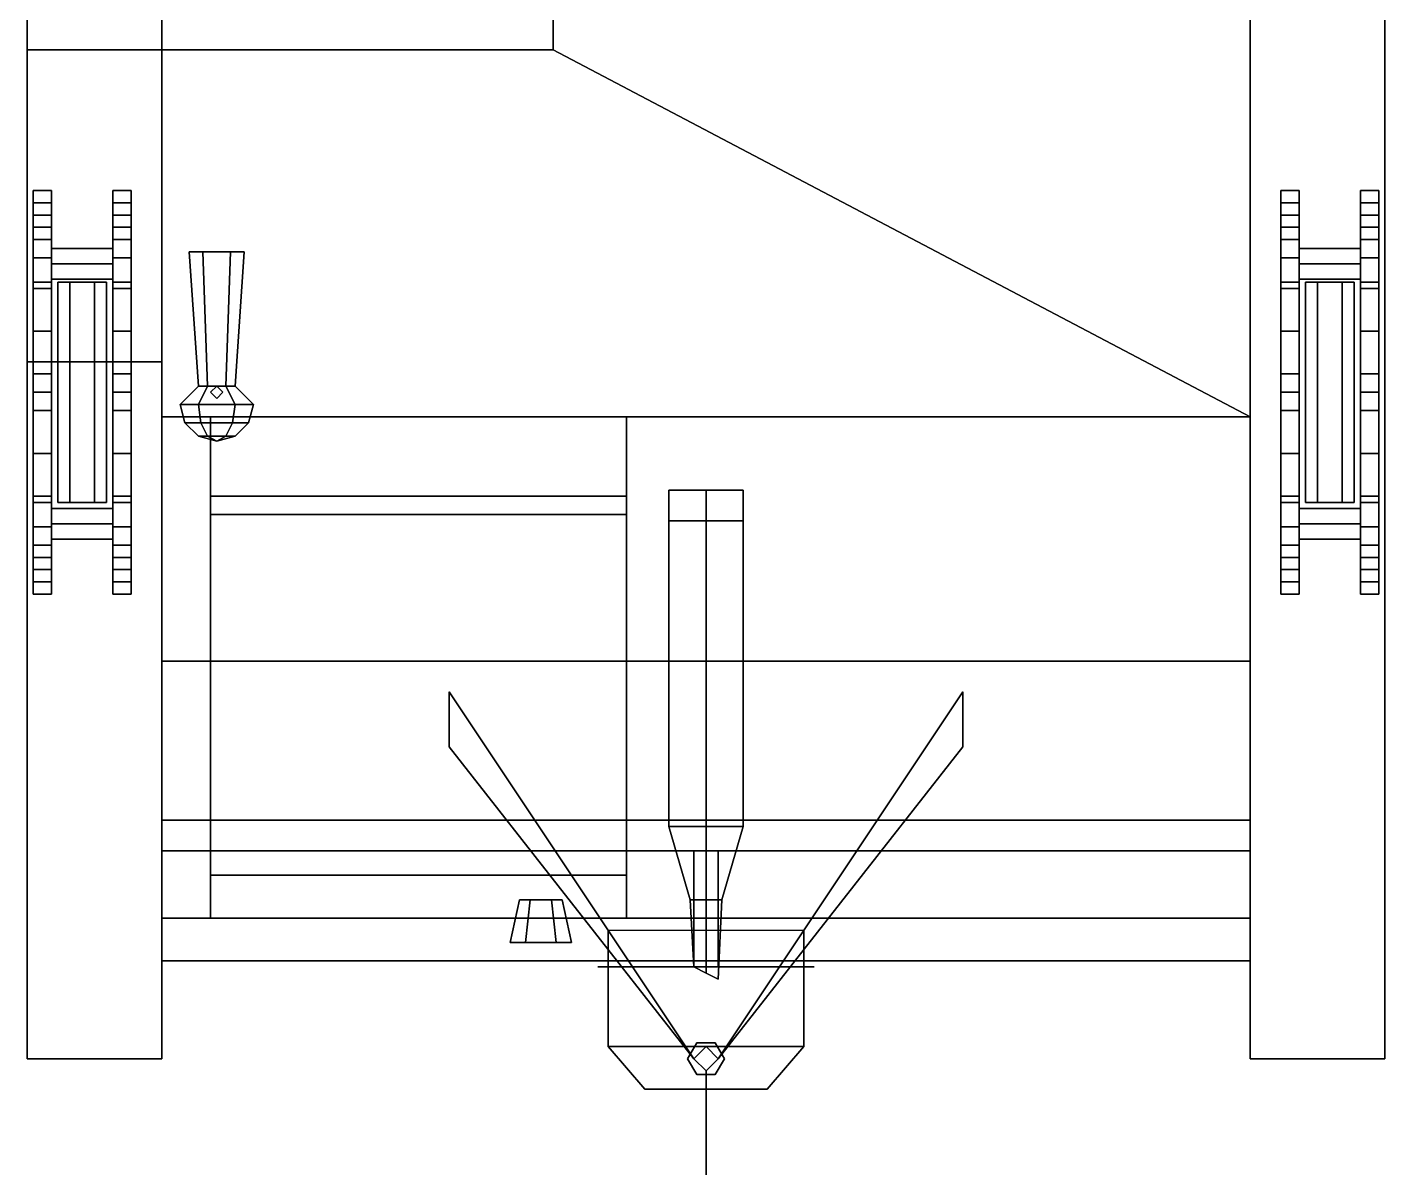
# Model space of a CAD drawing. Extents: x -1.11 to 1.11, y -1.84 to 1.89.
# Drawn here: x -1.11 to 1.11, y -1.84 to 0.037 of the extents above; entities that cross this region are included whole.
import ezdxf

# ---------------------------------------------------------------- set-up
doc = ezdxf.new("R2010")
doc.units = 0
doc.layers.get('0').update_dxf_attribs({"linetype": 'CONTINUOUS'})
doc.layers.add('BOGIE', color=5, linetype='CONTINUOUS')

msp = doc.modelspace()

# ---------------------------------------------------------------- linework, layer by layer
for points in [[(-1.11, 1.89, 1.02), (-1.11, 1.89, 1), (-1.11, -1.65, 0.88), (-1.11, -1.65, 0.9)], [(-0.89, -1.65, 0.9), (-0.89, 1.89, 1.02), (-1.11, 1.89, 1.02), (-1.11, -1.65, 0.9)], [(-1.11, -1.65, 0.88), (-1.11, 1.89, 1), (-0.89, 1.89, 1), (-0.89, -1.65, 0.88)], [(0.89, -1.65, 0.88), (0.89, 1.89, 1), (1.11, 1.89, 1), (1.11, -1.65, 0.88)], [(1.11, -1.65, 0.9), (1.11, 1.89, 1.02), (0.89, 1.89, 1.02), (0.89, -1.65, 0.9)], [(1.11, -1.65, 0.88), (1.11, 1.89, 1), (1.11, 1.89, 1.02), (1.11, -1.65, 0.9)], [(0.89, 1.05, 0.32), (0.89, -1, 0.32), (-0.89, -1, 0.32), (-0.89, 1.05, 0.32)], [(-0.89, 1.05, 0.32), (-0.89, -1, 0.32), (-0.89, -1.49, 0.97), (-0.89, 0.97, 0.97)], [(0.89, -1.49, 0.97), (0.89, -1, 0.32), (0.89, 1.05, 0.32), (0.89, 0.97, 0.97)], [(-0.89, 0.68, 0.97), (-0.89, -1.42, 0.97), (-0.89, -0.6, 1.04), (-0.89, 0.66, 1.04)], [(0.89, -0.6, 1.04), (0.89, -1.42, 0.97), (0.89, 0.68, 0.97), (0.89, 0.66, 1.04)], [(-0.89, 0.66, 1.04), (-0.89, 0, 1.04), (-0.89, 0, 1.24), (-0.89, 0.59, 1.24)], [(-0.25, 0.66, 1.04), (-0.25, 0, 1.04), (0.89, -0.6, 1.04), (0.89, 0.66, 1.04)], [(-0.25, 0, 1.24), (-0.25, 0, 1.04), (-0.25, 0.66, 1.04), (-0.25, 0.59, 1.24)], [(-0.89, 0.59, 1.24), (-0.89, 0, 1.24), (-0.25, 0, 1.24), (-0.25, 0.59, 1.24)], [(-1.11, 0, 1.09), (-1.11, 0, 0.95), (-1.11, -0.51, 0.93), (-1.11, -0.51, 1.08)], [(-0.89, 0, 1.09), (-0.89, 0, 0.95), (-1.11, 0, 0.95), (-1.11, 0, 1.09)], [(-0.89, -0.51, 1.08), (-0.89, 0, 1.09), (-1.11, 0, 1.09), (-1.11, -0.51, 1.08)], [(-0.89, 0, 1.24), (-0.89, 0, 1.04), (-0.25, 0, 1.04), (-0.25, 0, 1.24)], [(-0.89, 0, 1.04), (-0.89, -0.6, 1.04), (0.89, -0.6, 1.04), (-0.25, 0, 1.04)], [(-0.89, -0.51, 1.04), (-0.89, 0, 1.04), (-0.89, 0, 1.09), (-0.89, -0.51, 1.08)], [(-0.845, -0.33, 1.15), (-0.8225, -0.33, 1.111), (-0.815, -0.55, 1.124), (-0.83, -0.55, 1.15)], [(-0.8225, -0.33, 1.189), (-0.845, -0.33, 1.15), (-0.83, -0.55, 1.15), (-0.815, -0.55, 1.176)], [(-0.755, -0.33, 1.15), (-0.845, -0.33, 1.15), (-0.8225, -0.33, 1.189), (-0.7775, -0.33, 1.189)], [(-0.7775, -0.33, 1.111), (-0.8225, -0.33, 1.111), (-0.845, -0.33, 1.15), (-0.755, -0.33, 1.15)], [(-0.8225, -0.33, 1.111), (-0.7775, -0.33, 1.111), (-0.785, -0.55, 1.124), (-0.815, -0.55, 1.124)], [(-0.7775, -0.33, 1.189), (-0.8225, -0.33, 1.189), (-0.815, -0.55, 1.176), (-0.785, -0.55, 1.176)], [(-0.7775, -0.33, 1.111), (-0.755, -0.33, 1.15), (-0.77, -0.55, 1.15), (-0.785, -0.55, 1.124)], [(-0.755, -0.33, 1.15), (-0.7775, -0.33, 1.189), (-0.785, -0.55, 1.176), (-0.77, -0.55, 1.15)], [(-1.11, -0.51, 1.08), (-1.11, -0.51, 0.93), (-0.89, -0.51, 0.93), (-0.89, -0.51, 1.08)], [(-0.86, -0.58, 1.15), (-0.83, -0.58, 1.202), (-0.815, -0.55, 1.176), (-0.83, -0.55, 1.15)], [(-0.83, -0.58, 1.098), (-0.86, -0.58, 1.15), (-0.83, -0.55, 1.15), (-0.815, -0.55, 1.124)], [(-0.83, -0.58, 1.202), (-0.77, -0.58, 1.202), (-0.785, -0.55, 1.176), (-0.815, -0.55, 1.176)], [(-0.77, -0.58, 1.098), (-0.83, -0.58, 1.098), (-0.815, -0.55, 1.124), (-0.785, -0.55, 1.124)], [(-0.8, -0.55, 1.04), (-0.81, -0.56, 1.04), (-0.81, -0.56, 1.12), (-0.8, -0.55, 1.13)], [(-0.79, -0.56, 1.04), (-0.8, -0.55, 1.04), (-0.8, -0.55, 1.13), (-0.79, -0.56, 1.12)], [(-0.77, -0.58, 1.202), (-0.74, -0.58, 1.15), (-0.77, -0.55, 1.15), (-0.785, -0.55, 1.176)], [(-0.74, -0.58, 1.15), (-0.77, -0.58, 1.098), (-0.785, -0.55, 1.124), (-0.77, -0.55, 1.15)], [(-0.81, -0.56, 1.04), (-0.8, -0.57, 1.04), (-0.8, -0.57, 1.11), (-0.81, -0.56, 1.12)], [(-0.8, -0.57, 1.04), (-0.79, -0.56, 1.04), (-0.79, -0.56, 1.12), (-0.8, -0.57, 1.11)], [(-0.826, -0.61, 1.195), (-0.83, -0.58, 1.202), (-0.86, -0.58, 1.15), (-0.852, -0.61, 1.15)], [(-0.852, -0.61, 1.15), (-0.86, -0.58, 1.15), (-0.83, -0.58, 1.098), (-0.826, -0.61, 1.105)], [(-0.774, -0.61, 1.195), (-0.77, -0.58, 1.202), (-0.83, -0.58, 1.202), (-0.826, -0.61, 1.195)], [(-0.826, -0.61, 1.105), (-0.83, -0.58, 1.098), (-0.77, -0.58, 1.098), (-0.774, -0.61, 1.105)], [(-0.748, -0.61, 1.15), (-0.74, -0.58, 1.15), (-0.77, -0.58, 1.202), (-0.774, -0.61, 1.195)], [(-0.774, -0.61, 1.105), (-0.77, -0.58, 1.098), (-0.74, -0.58, 1.15), (-0.748, -0.61, 1.15)], [(-0.89, -0.6, 1.04), (-0.89, -1.42, 0.97), (-0.81, -1.42, 0.97), (-0.81, -0.6, 1.04)], [(-0.815, -0.632, 1.176), (-0.826, -0.61, 1.195), (-0.852, -0.61, 1.15), (-0.83, -0.632, 1.15)], [(-0.83, -0.632, 1.15), (-0.852, -0.61, 1.15), (-0.826, -0.61, 1.105), (-0.815, -0.632, 1.124)], [(-0.785, -0.632, 1.176), (-0.774, -0.61, 1.195), (-0.826, -0.61, 1.195), (-0.815, -0.632, 1.176)], [(-0.815, -0.632, 1.124), (-0.826, -0.61, 1.105), (-0.774, -0.61, 1.105), (-0.785, -0.632, 1.124)], [(-0.81, -0.6, 1.04), (-0.81, -1.42, 0.97), (-0.81, -1.35, 1.2), (-0.81, -0.76, 1.2)], [(-0.13, -0.76, 1.2), (-0.13, -0.6, 1.04), (-0.81, -0.6, 1.04), (-0.81, -0.76, 1.2)], [(-0.81, -0.6, 1.05), (-0.81, -0.6, 1.04), (-0.81, -0.76, 1.2), (-0.81, -0.73, 1.19)], [(-0.81, -0.76, 1.2), (-0.81, -0.6, 1.04), (-0.13, -0.6, 1.04), (-0.13, -0.76, 1.2)], [(-0.13, -0.73, 1.19), (-0.13, -0.6, 1.05), (-0.81, -0.6, 1.05), (-0.81, -0.73, 1.19)], [(-0.13, -0.6, 1.05), (-0.13, -0.6, 1.04), (-0.81, -0.6, 1.04), (-0.81, -0.6, 1.05)], [(-0.77, -0.632, 1.15), (-0.748, -0.61, 1.15), (-0.774, -0.61, 1.195), (-0.785, -0.632, 1.176)], [(-0.785, -0.632, 1.124), (-0.774, -0.61, 1.105), (-0.748, -0.61, 1.15), (-0.77, -0.632, 1.15)], [(-0.13, -1.35, 1.2), (-0.13, -1.42, 0.97), (-0.13, -0.6, 1.04), (-0.13, -0.76, 1.2)], [(-0.13, -0.76, 1.2), (-0.13, -0.6, 1.04), (-0.13, -0.6, 1.05), (-0.13, -0.73, 1.19)], [(-0.13, -0.6, 1.04), (-0.13, -1.42, 0.97), (0.89, -1.42, 0.97), (0.89, -0.6, 1.04)], [(-0.8, -0.64, 1.15), (-0.815, -0.632, 1.176), (-0.83, -0.632, 1.15), (-0.8, -0.64, 1.15)], [(-0.8, -0.64, 1.15), (-0.83, -0.632, 1.15), (-0.815, -0.632, 1.124), (-0.8, -0.64, 1.15)], [(-0.8, -0.64, 1.15), (-0.785, -0.632, 1.176), (-0.815, -0.632, 1.176), (-0.8, -0.64, 1.15)], [(-0.8, -0.64, 1.15), (-0.815, -0.632, 1.124), (-0.785, -0.632, 1.124), (-0.8, -0.64, 1.15)], [(-0.8, -0.64, 1.15), (-0.77, -0.632, 1.15), (-0.785, -0.632, 1.176), (-0.8, -0.64, 1.15)], [(-0.8, -0.64, 1.15), (-0.785, -0.632, 1.124), (-0.77, -0.632, 1.15), (-0.8, -0.64, 1.15)], [(-0.81, -0.73, 1.19), (-0.81, -0.76, 1.2), (-0.13, -0.76, 1.2), (-0.13, -0.73, 1.19)], [(0, -1.27, 1.05), (-0.0606, -1.27, 1.085), (-0.0606, -0.72, 1.085), (0, -0.72, 1.05)], [(-0.0606, -1.27, 1.085), (-0.0606, -1.27, 1.155), (-0.0606, -0.72, 1.155), (-0.0606, -0.72, 1.085)], [(-0.0606, -1.27, 1.155), (0, -1.27, 1.19), (0, -0.72, 1.19), (-0.0606, -0.72, 1.155)], [(0, -0.72, 1.19), (0.0606, -0.72, 1.155), (0.0606, -0.72, 1.085), (-0.0606, -0.72, 1.155)], [(-0.0606, -0.72, 1.155), (0.0606, -0.72, 1.085), (0, -0.72, 1.05), (-0.0606, -0.72, 1.085)], [(0, -1.27, 1.19), (0.0606, -1.27, 1.155), (0.0606, -0.72, 1.155), (0, -0.72, 1.19)], [(0.0606, -1.27, 1.085), (0, -1.27, 1.05), (0, -0.72, 1.05), (0.0606, -0.72, 1.085)], [(0.0606, -1.27, 1.155), (0.0606, -1.27, 1.085), (0.0606, -0.72, 1.085), (0.0606, -0.72, 1.155)], [(-0.81, -0.76, 1.2), (-0.81, -1.35, 1.2), (-0.13, -1.35, 1.2), (-0.13, -0.76, 1.2)], [(0.06, -0.77, 1.09), (-0.06, -0.77, 1.09), (-0.06, -0.77, 0.97), (0.06, -0.77, 0.97)], [(0.06, -0.77, 0.97), (-0.06, -0.77, 0.97), (-0.06, -0.77, 1.09), (0.06, -0.77, 1.09)], [(-0.89, -1, 0.32), (-0.89, -1.26, 0.46), (-0.89, -1.31, 0.53), (-0.89, -1.49, 0.97)], [(0.89, -1, 0.32), (0.89, -1.26, 0.46), (-0.89, -1.26, 0.46), (-0.89, -1, 0.32)], [(0.89, -1.31, 0.53), (0.89, -1.26, 0.46), (0.89, -1, 0.32), (0.89, -1.49, 0.97)], [(-0.02, -1.65, 0.41), (-0.42, -1.05, 0.35), (-0.42, -1.14, 0.42), (-0.02, -1.65, 0.47)], [(-0.02, -1.65, 0.47), (-0.42, -1.14, 0.42), (-0.42, -1.05, 0.35), (-0.02, -1.65, 0.41)], [(0.02, -1.65, 0.47), (0.42, -1.14, 0.42), (0.42, -1.05, 0.35), (0.02, -1.65, 0.41)], [(0.02, -1.65, 0.41), (0.42, -1.05, 0.35), (0.42, -1.14, 0.42), (0.02, -1.65, 0.47)], [(-0.89, -1.31, 0.53), (-0.89, -1.26, 0.46), (0.89, -1.26, 0.46), (0.89, -1.31, 0.53)], [(0, -1.27, 1.19), (-0.0606, -1.27, 1.155), (-0.026, -1.39, 1.135), (0, -1.39, 1.15)], [(-0.0606, -1.27, 1.155), (-0.0606, -1.27, 1.085), (-0.026, -1.39, 1.105), (-0.026, -1.39, 1.135)], [(-0.0606, -1.27, 1.085), (0, -1.27, 1.05), (0, -1.39, 1.09), (-0.026, -1.39, 1.105)], [(0.06, -1.27, 0.97), (-0.06, -1.27, 0.97), (-0.06, -1.27, 1.09), (0.06, -1.27, 1.09)], [(0.06, -1.27, 1.09), (-0.06, -1.27, 1.09), (-0.06, -1.27, 0.97), (0.06, -1.27, 0.97)], [(0, -1.27, 1.05), (0.0606, -1.27, 1.085), (0.026, -1.39, 1.105), (0, -1.39, 1.09)], [(0.0606, -1.27, 1.155), (0, -1.27, 1.19), (0, -1.39, 1.15), (0.026, -1.39, 1.135)], [(0.0606, -1.27, 1.085), (0.0606, -1.27, 1.155), (0.026, -1.39, 1.135), (0.026, -1.39, 1.105)], [(-0.89, -1.49, 0.97), (-0.89, -1.31, 0.53), (0.89, -1.31, 0.53), (0.89, -1.49, 0.97)], [(-0.02, -1.5, 0.57), (0, -1.5, 0.59), (0, -1.31, 0.59), (-0.02, -1.31, 0.57)], [(0, -1.5, 0.55), (-0.02, -1.5, 0.57), (-0.02, -1.31, 0.57), (0, -1.31, 0.55)], [(0, -1.5, 0.59), (0.02, -1.5, 0.57), (0.02, -1.31, 0.57), (0, -1.31, 0.59)], [(0.02, -1.5, 0.57), (0, -1.5, 0.55), (0, -1.31, 0.55), (0.02, -1.31, 0.57)], [(-0.81, -1.35, 1.2), (-0.81, -1.42, 0.97), (-0.13, -1.42, 0.97), (-0.13, -1.35, 1.2)], [(-0.32, -1.46, 1.13), (-0.295, -1.46, 1.1733), (-0.2875, -1.39, 1.1603), (-0.305, -1.39, 1.13)], [(-0.295, -1.46, 1.0867), (-0.32, -1.46, 1.13), (-0.305, -1.39, 1.13), (-0.2875, -1.39, 1.0997)], [(-0.2875, -1.39, 1.1603), (-0.2525, -1.39, 1.1603), (-0.235, -1.39, 1.13), (-0.305, -1.39, 1.13)], [(-0.305, -1.39, 1.13), (-0.235, -1.39, 1.13), (-0.2525, -1.39, 1.0997), (-0.2875, -1.39, 1.0997)], [(-0.295, -1.46, 1.1733), (-0.245, -1.46, 1.1733), (-0.2525, -1.39, 1.1603), (-0.2875, -1.39, 1.1603)], [(-0.245, -1.46, 1.0867), (-0.295, -1.46, 1.0867), (-0.2875, -1.39, 1.0997), (-0.2525, -1.39, 1.0997)], [(-0.245, -1.46, 1.1733), (-0.22, -1.46, 1.13), (-0.235, -1.39, 1.13), (-0.2525, -1.39, 1.1603)], [(-0.22, -1.46, 1.13), (-0.245, -1.46, 1.0867), (-0.2525, -1.39, 1.0997), (-0.235, -1.39, 1.13)], [(0, -1.51, 1.09), (-0.02, -1.5, 1.105), (-0.026, -1.39, 1.105), (0, -1.39, 1.09)], [(-0.02, -1.5, 1.105), (-0.02, -1.5, 1.135), (-0.026, -1.39, 1.135), (-0.026, -1.39, 1.105)], [(-0.02, -1.5, 1.135), (0, -1.51, 1.15), (0, -1.39, 1.15), (-0.026, -1.39, 1.135)], [(0, -1.51, 1.15), (0.02, -1.52, 1.135), (0.026, -1.39, 1.135), (0, -1.39, 1.15)], [(0.02, -1.52, 1.105), (0, -1.51, 1.09), (0, -1.39, 1.09), (0.026, -1.39, 1.105)], [(0.02, -1.52, 1.135), (0.02, -1.52, 1.105), (0.026, -1.39, 1.105), (0.026, -1.39, 1.135)], [(-0.89, -1.42, 0.97), (-0.89, -1.49, 0.97), (0.89, -1.49, 0.97), (0.89, -1.42, 0.97)], [(-0.16, -1.49, 0.97), (-0.16, -1.44, 0.85), (-0.16, -1.63, 0.85), (-0.16, -1.63, 0.97)], [(-0.16, -1.63, 0.85), (-0.16, -1.44, 0.85), (0.16, -1.44, 0.85), (0.16, -1.63, 0.85)], [(0.16, -1.63, 0.85), (0.16, -1.44, 0.85), (0.16, -1.49, 0.97), (0.16, -1.63, 0.97)], [(-0.89, -1.65, 0.88), (-0.89, -1.4559, 0.8866), (-0.89, -1.4639, 0.9063), (-0.89, -1.65, 0.9)], [(-0.32, -1.46, 1.13), (-0.22, -1.46, 1.13), (-0.245, -1.46, 1.1733), (-0.295, -1.46, 1.1733)], [(-0.295, -1.46, 1.0867), (-0.245, -1.46, 1.0867), (-0.22, -1.46, 1.13), (-0.32, -1.46, 1.13)], [(0.89, -1.4639, 0.9063), (0.89, -1.4559, 0.8866), (0.89, -1.65, 0.88), (0.89, -1.65, 0.9)], [(-0.177, -1.5, 0.4967), (-0.152, -1.5, 0.4533), (-0.0271, -1.5, 0.537), (-0.0421, -1.5, 0.563)], [(-0.0421, -1.5, 0.563), (-0.0271, -1.5, 0.537), (-0.152, -1.5, 0.4533), (-0.177, -1.5, 0.4967)], [(-0.1711, -1.5, 0.5463), (-0.177, -1.5, 0.4967), (-0.0421, -1.5, 0.563), (-0.1191, -1.5, 0.5763)], [(-0.1191, -1.5, 0.5763), (-0.0421, -1.5, 0.563), (-0.177, -1.5, 0.4967), (-0.1711, -1.5, 0.5463)], [(0.16, -1.63, 0.97), (0.16, -1.49, 0.97), (-0.16, -1.49, 0.97), (-0.16, -1.63, 0.97)], [(-0.1061, -1.5, 0.4337), (-0.152, -1.5, 0.4533), (-0.0271, -1.5, 0.537), (-0.0541, -1.5, 0.4637)], [(-0.0541, -1.5, 0.4637), (-0.0271, -1.5, 0.537), (-0.152, -1.5, 0.4533), (-0.1061, -1.5, 0.4337)], [(-0.065, -1.5, 0.73), (-0.025, -1.5, 0.76), (-0.015, -1.5, 0.61), (-0.065, -1.5, 0.67)], [(-0.065, -1.5, 0.67), (-0.015, -1.5, 0.61), (-0.025, -1.5, 0.76), (-0.065, -1.5, 0.73)], [(-0.0075, -1.5, 0.583), (0.0075, -1.5, 0.557), (-0.0271, -1.5, 0.537), (-0.0421, -1.5, 0.563)], [(-0.0421, -1.5, 0.563), (-0.0271, -1.5, 0.537), (0.0075, -1.5, 0.557), (-0.0075, -1.5, 0.583)], [(0.015, -1.5, 0.61), (-0.015, -1.5, 0.61), (-0.025, -1.5, 0.76), (0.025, -1.5, 0.76)], [(0.025, -1.5, 0.76), (-0.025, -1.5, 0.76), (-0.015, -1.5, 0.61), (0.015, -1.5, 0.61)], [(0.015, -1.5, 0.61), (-0.015, -1.5, 0.61), (-0.015, -1.5, 0.57), (0.015, -1.5, 0.57)], [(0.015, -1.5, 0.57), (-0.015, -1.5, 0.57), (-0.015, -1.5, 0.61), (0.015, -1.5, 0.61)], [(-0.0075, -1.5, 0.557), (0.0075, -1.5, 0.583), (0.0421, -1.5, 0.563), (0.0271, -1.5, 0.537)], [(0.0271, -1.5, 0.537), (0.0421, -1.5, 0.563), (0.0075, -1.5, 0.583), (-0.0075, -1.5, 0.557)], [(0.065, -1.5, 0.67), (0.015, -1.5, 0.61), (0.025, -1.5, 0.76), (0.065, -1.5, 0.73)], [(0.065, -1.5, 0.73), (0.025, -1.5, 0.76), (0.015, -1.5, 0.61), (0.065, -1.5, 0.67)], [(0.152, -1.5, 0.4533), (0.177, -1.5, 0.4967), (0.0421, -1.5, 0.563), (0.0271, -1.5, 0.537)], [(0.0271, -1.5, 0.537), (0.0421, -1.5, 0.563), (0.177, -1.5, 0.4967), (0.152, -1.5, 0.4533)], [(0.1061, -1.5, 0.4337), (0.152, -1.5, 0.4533), (0.0271, -1.5, 0.537), (0.0541, -1.5, 0.4637)], [(0.0541, -1.5, 0.4637), (0.0271, -1.5, 0.537), (0.152, -1.5, 0.4533), (0.1061, -1.5, 0.4337)], [(0.1711, -1.5, 0.5463), (0.177, -1.5, 0.4967), (0.0421, -1.5, 0.563), (0.1191, -1.5, 0.5763)], [(0.1191, -1.5, 0.5763), (0.0421, -1.5, 0.563), (0.177, -1.5, 0.4967), (0.1711, -1.5, 0.5463)], [(-0.16, -1.63, 0.97), (-0.16, -1.63, 0.85), (-0.1, -1.7, 0.85), (-0.1, -1.7, 0.97)], [(0.1, -1.7, 0.97), (0.16, -1.63, 0.97), (-0.16, -1.63, 0.97), (-0.1, -1.7, 0.97)], [(-0.1, -1.7, 0.85), (-0.16, -1.63, 0.85), (0.16, -1.63, 0.85), (0.1, -1.7, 0.85)], [(-0.015, -1.624, 0.8), (-0.03, -1.65, 0.8), (-0.03, -1.65, 0.85), (-0.015, -1.624, 0.85)], [(0, -1.63, 0.41), (-0.02, -1.65, 0.41), (-0.02, -1.65, 0.8), (0, -1.63, 0.8)], [(0.015, -1.624, 0.8), (-0.015, -1.624, 0.8), (-0.015, -1.624, 0.85), (0.015, -1.624, 0.85)], [(0.02, -1.65, 0.41), (0, -1.63, 0.41), (0, -1.63, 0.8), (0.02, -1.65, 0.8)], [(0.03, -1.65, 0.8), (0.015, -1.624, 0.8), (0.015, -1.624, 0.85), (0.03, -1.65, 0.85)], [(0.1, -1.7, 0.85), (0.16, -1.63, 0.85), (0.16, -1.63, 0.97), (0.1, -1.7, 0.97)], [(-1.11, -1.65, 0.9), (-1.11, -1.65, 0.88), (-0.89, -1.65, 0.88), (-0.89, -1.65, 0.9)], [(-0.03, -1.65, 0.8), (-0.015, -1.676, 0.8), (-0.015, -1.676, 0.85), (-0.03, -1.65, 0.85)], [(-0.02, -1.65, 0.41), (0, -1.67, 0.41), (0, -1.67, 0.8), (-0.02, -1.65, 0.8)], [(0, -1.67, 0.41), (0.02, -1.65, 0.41), (0.02, -1.65, 0.8), (0, -1.67, 0.8)], [(0.015, -1.676, 0.8), (0.03, -1.65, 0.8), (0.03, -1.65, 0.85), (0.015, -1.676, 0.85)], [(0.89, -1.65, 0.9), (0.89, -1.65, 0.88), (1.11, -1.65, 0.88), (1.11, -1.65, 0.9)], [(-0.015, -1.676, 0.8), (0.015, -1.676, 0.8), (0.015, -1.676, 0.85), (-0.015, -1.676, 0.85)], [(0, -1.72, 0.53), (0, -1.67, 0.53), (0, -1.67, 0.77), (0, -1.71, 0.8)], [(0, -1.71, 0.8), (0, -1.67, 0.77), (0, -1.67, 0.53), (0, -1.72, 0.53)], [(-0.1, -1.7, 0.97), (-0.1, -1.7, 0.85), (0.1, -1.7, 0.85), (0.1, -1.7, 0.97)], [(0, -1.84, 0.61), (0, -1.72, 0.53), (0, -1.71, 0.8), (0, -1.82, 0.8)], [(0, -1.82, 0.8), (0, -1.71, 0.8), (0, -1.72, 0.53), (0, -1.84, 0.61)], [(0, -1.84, 0.77), (0, -1.82, 0.8), (0, -1.84, 0.61)], [(0, -1.84, 0.61), (0, -1.84, 0.61), (0, -1.82, 0.8), (0, -1.84, 0.77)]]:
    msp.add_3dface(points)
at = {"layer": 'BOGIE'}
for points in [[(-1.1, -0.23, 0.23), (-1.1, -0.25, 0.29), (-1.07, -0.25, 0.29), (-1.07, -0.23, 0.23)], [(-1.1, -0.23, 0.2), (-1.1, -0.27, 0.17), (-1.1, -0.25, 0.29), (-1.1, -0.23, 0.23)], [(-1.07, -0.23, 0.23), (-1.07, -0.23, 0.2), (-1.1, -0.23, 0.2), (-1.1, -0.23, 0.23)], [(-1.07, -0.23, 0.2), (-1.07, -0.27, 0.17), (-1.1, -0.27, 0.17), (-1.1, -0.23, 0.2)], [(-1.07, -0.25, 0.29), (-1.07, -0.27, 0.17), (-1.07, -0.23, 0.2), (-1.07, -0.23, 0.23)], [(-0.97, -0.23, 0.2), (-0.97, -0.27, 0.17), (-0.97, -0.25, 0.29), (-0.97, -0.23, 0.23)], [(-0.97, -0.23, 0.23), (-0.97, -0.25, 0.29), (-0.94, -0.25, 0.29), (-0.94, -0.23, 0.23)], [(-0.94, -0.23, 0.2), (-0.94, -0.27, 0.17), (-0.97, -0.27, 0.17), (-0.97, -0.23, 0.2)], [(-0.94, -0.23, 0.23), (-0.94, -0.23, 0.2), (-0.97, -0.23, 0.2), (-0.97, -0.23, 0.23)], [(-0.94, -0.25, 0.29), (-0.94, -0.27, 0.17), (-0.94, -0.23, 0.2), (-0.94, -0.23, 0.23)], [(0.94, -0.23, 0.2), (0.94, -0.27, 0.17), (0.94, -0.25, 0.29), (0.94, -0.23, 0.23)], [(0.94, -0.23, 0.23), (0.94, -0.25, 0.29), (0.97, -0.25, 0.29), (0.97, -0.23, 0.23)], [(0.97, -0.23, 0.2), (0.97, -0.27, 0.17), (0.94, -0.27, 0.17), (0.94, -0.23, 0.2)], [(0.97, -0.23, 0.23), (0.97, -0.23, 0.2), (0.94, -0.23, 0.2), (0.94, -0.23, 0.23)], [(0.97, -0.25, 0.29), (0.97, -0.27, 0.17), (0.97, -0.23, 0.2), (0.97, -0.23, 0.23)], [(1.07, -0.23, 0.2), (1.07, -0.27, 0.17), (1.07, -0.25, 0.29), (1.07, -0.23, 0.23)], [(1.07, -0.23, 0.23), (1.07, -0.25, 0.29), (1.1, -0.25, 0.29), (1.1, -0.23, 0.23)], [(1.1, -0.23, 0.2), (1.1, -0.27, 0.17), (1.07, -0.27, 0.17), (1.07, -0.23, 0.2)], [(1.1, -0.23, 0.23), (1.1, -0.23, 0.2), (1.07, -0.23, 0.2), (1.07, -0.23, 0.23)], [(1.1, -0.25, 0.29), (1.1, -0.27, 0.17), (1.1, -0.23, 0.2), (1.1, -0.23, 0.23)], [(-1.1, -0.27, 0.17), (-1.1, -0.56, 0.2), (-1.1, -0.56, 0.29), (-1.1, -0.25, 0.29)], [(-1.07, -0.29, 0.43), (-1.07, -0.25, 0.29), (-1.1, -0.25, 0.29), (-1.1, -0.29, 0.43)], [(-1.1, -0.25, 0.29), (-1.1, -0.53, 0.29), (-1.1, -0.46, 0.33), (-1.1, -0.29, 0.43)], [(-1.07, -0.56, 0.29), (-1.07, -0.56, 0.2), (-1.07, -0.27, 0.17), (-1.07, -0.25, 0.29)], [(-1.07, -0.46, 0.33), (-1.07, -0.53, 0.29), (-1.07, -0.25, 0.29), (-1.07, -0.29, 0.43)], [(-0.97, -0.27, 0.17), (-0.97, -0.56, 0.2), (-0.97, -0.56, 0.29), (-0.97, -0.25, 0.29)], [(-0.97, -0.25, 0.29), (-0.97, -0.53, 0.29), (-0.97, -0.46, 0.33), (-0.97, -0.29, 0.43)], [(-0.94, -0.29, 0.43), (-0.94, -0.25, 0.29), (-0.97, -0.25, 0.29), (-0.97, -0.29, 0.43)], [(-0.94, -0.56, 0.29), (-0.94, -0.56, 0.2), (-0.94, -0.27, 0.17), (-0.94, -0.25, 0.29)], [(-0.94, -0.46, 0.33), (-0.94, -0.53, 0.29), (-0.94, -0.25, 0.29), (-0.94, -0.29, 0.43)], [(0.94, -0.27, 0.17), (0.94, -0.56, 0.2), (0.94, -0.56, 0.29), (0.94, -0.25, 0.29)], [(0.94, -0.25, 0.29), (0.94, -0.53, 0.29), (0.94, -0.46, 0.33), (0.94, -0.29, 0.43)], [(0.97, -0.29, 0.43), (0.97, -0.25, 0.29), (0.94, -0.25, 0.29), (0.94, -0.29, 0.43)], [(0.97, -0.56, 0.29), (0.97, -0.56, 0.2), (0.97, -0.27, 0.17), (0.97, -0.25, 0.29)], [(0.97, -0.46, 0.33), (0.97, -0.53, 0.29), (0.97, -0.25, 0.29), (0.97, -0.29, 0.43)], [(1.07, -0.27, 0.17), (1.07, -0.56, 0.2), (1.07, -0.56, 0.29), (1.07, -0.25, 0.29)], [(1.07, -0.25, 0.29), (1.07, -0.53, 0.29), (1.07, -0.46, 0.33), (1.07, -0.29, 0.43)], [(1.1, -0.29, 0.43), (1.1, -0.25, 0.29), (1.07, -0.25, 0.29), (1.07, -0.29, 0.43)], [(1.1, -0.56, 0.29), (1.1, -0.56, 0.2), (1.1, -0.27, 0.17), (1.1, -0.25, 0.29)], [(1.1, -0.46, 0.33), (1.1, -0.53, 0.29), (1.1, -0.25, 0.29), (1.1, -0.29, 0.43)], [(-1.07, -0.27, 0.17), (-1.07, -0.56, 0.2), (-1.1, -0.56, 0.2), (-1.1, -0.27, 0.17)], [(-0.94, -0.27, 0.17), (-0.94, -0.56, 0.2), (-0.97, -0.56, 0.2), (-0.97, -0.27, 0.17)], [(0.97, -0.27, 0.17), (0.97, -0.56, 0.2), (0.94, -0.56, 0.2), (0.94, -0.27, 0.17)], [(1.1, -0.27, 0.17), (1.1, -0.56, 0.2), (1.07, -0.56, 0.2), (1.07, -0.27, 0.17)], [(-1.07, -0.31, 0.49), (-1.07, -0.29, 0.43), (-1.1, -0.29, 0.43), (-1.1, -0.31, 0.49)], [(-1.1, -0.29, 0.43), (-1.1, -0.46, 0.33), (-1.1, -0.39, 0.41), (-1.1, -0.31, 0.49)], [(-1.1, -0.31, 0.49), (-1.1, -0.39, 0.41), (-1.1, -0.38, 0.49), (-1.1, -0.34, 0.51)], [(-1.07, -0.34, 0.51), (-1.07, -0.31, 0.49), (-1.1, -0.31, 0.49), (-1.1, -0.34, 0.51)], [(-1.07, -0.39, 0.41), (-1.07, -0.46, 0.33), (-1.07, -0.29, 0.43), (-1.07, -0.31, 0.49)], [(-1.07, -0.38, 0.49), (-1.07, -0.39, 0.41), (-1.07, -0.31, 0.49), (-1.07, -0.34, 0.51)], [(-0.97, -0.29, 0.43), (-0.97, -0.46, 0.33), (-0.97, -0.39, 0.41), (-0.97, -0.31, 0.49)], [(-0.94, -0.31, 0.49), (-0.94, -0.29, 0.43), (-0.97, -0.29, 0.43), (-0.97, -0.31, 0.49)], [(-0.97, -0.31, 0.49), (-0.97, -0.39, 0.41), (-0.97, -0.38, 0.49), (-0.97, -0.34, 0.51)], [(-0.94, -0.34, 0.51), (-0.94, -0.31, 0.49), (-0.97, -0.31, 0.49), (-0.97, -0.34, 0.51)], [(-0.94, -0.39, 0.41), (-0.94, -0.46, 0.33), (-0.94, -0.29, 0.43), (-0.94, -0.31, 0.49)], [(-0.94, -0.38, 0.49), (-0.94, -0.39, 0.41), (-0.94, -0.31, 0.49), (-0.94, -0.34, 0.51)], [(0.94, -0.29, 0.43), (0.94, -0.46, 0.33), (0.94, -0.39, 0.41), (0.94, -0.31, 0.49)], [(0.97, -0.31, 0.49), (0.97, -0.29, 0.43), (0.94, -0.29, 0.43), (0.94, -0.31, 0.49)], [(0.94, -0.31, 0.49), (0.94, -0.39, 0.41), (0.94, -0.38, 0.49), (0.94, -0.34, 0.51)], [(0.97, -0.34, 0.51), (0.97, -0.31, 0.49), (0.94, -0.31, 0.49), (0.94, -0.34, 0.51)], [(0.97, -0.39, 0.41), (0.97, -0.46, 0.33), (0.97, -0.29, 0.43), (0.97, -0.31, 0.49)], [(0.97, -0.38, 0.49), (0.97, -0.39, 0.41), (0.97, -0.31, 0.49), (0.97, -0.34, 0.51)], [(1.07, -0.29, 0.43), (1.07, -0.46, 0.33), (1.07, -0.39, 0.41), (1.07, -0.31, 0.49)], [(1.1, -0.31, 0.49), (1.1, -0.29, 0.43), (1.07, -0.29, 0.43), (1.07, -0.31, 0.49)], [(1.07, -0.31, 0.49), (1.07, -0.39, 0.41), (1.07, -0.38, 0.49), (1.07, -0.34, 0.51)], [(1.1, -0.34, 0.51), (1.1, -0.31, 0.49), (1.07, -0.31, 0.49), (1.07, -0.34, 0.51)], [(1.1, -0.39, 0.41), (1.1, -0.46, 0.33), (1.1, -0.29, 0.43), (1.1, -0.31, 0.49)], [(1.1, -0.38, 0.49), (1.1, -0.39, 0.41), (1.1, -0.31, 0.49), (1.1, -0.34, 0.51)], [(-1.07, -0.325, 0.475), (-1.07, -0.35, 0.5), (-0.97, -0.35, 0.5), (-0.97, -0.325, 0.475)], [(-1.07, -0.35, 0.45), (-1.07, -0.325, 0.475), (-0.97, -0.325, 0.475), (-0.97, -0.35, 0.45)], [(0.97, -0.35, 0.45), (0.97, -0.325, 0.475), (1.07, -0.325, 0.475), (1.07, -0.35, 0.45)], [(0.97, -0.325, 0.475), (0.97, -0.35, 0.5), (1.07, -0.35, 0.5), (1.07, -0.325, 0.475)], [(-1.1, -0.34, 0.51), (-1.1, -0.38, 0.49), (-1.07, -0.38, 0.49), (-1.07, -0.34, 0.51)], [(-1.07, -0.35, 0.5), (-1.07, -0.375, 0.475), (-0.97, -0.375, 0.475), (-0.97, -0.35, 0.5)], [(-1.07, -0.375, 0.475), (-1.07, -0.35, 0.45), (-0.97, -0.35, 0.45), (-0.97, -0.375, 0.475)], [(-0.97, -0.34, 0.51), (-0.97, -0.38, 0.49), (-0.94, -0.38, 0.49), (-0.94, -0.34, 0.51)], [(0.94, -0.34, 0.51), (0.94, -0.38, 0.49), (0.97, -0.38, 0.49), (0.97, -0.34, 0.51)], [(0.97, -0.375, 0.475), (0.97, -0.35, 0.45), (1.07, -0.35, 0.45), (1.07, -0.375, 0.475)], [(0.97, -0.35, 0.5), (0.97, -0.375, 0.475), (1.07, -0.375, 0.475), (1.07, -0.35, 0.5)], [(1.07, -0.34, 0.51), (1.07, -0.38, 0.49), (1.1, -0.38, 0.49), (1.1, -0.34, 0.51)], [(-1.1, -0.38, 0.49), (-1.1, -0.39, 0.41), (-1.07, -0.39, 0.41), (-1.07, -0.38, 0.49)], [(-1.1, -0.39, 0.41), (-1.1, -0.46, 0.33), (-1.07, -0.46, 0.33), (-1.07, -0.39, 0.41)], [(-1.06, -0.74, 0.47), (-1.04, -0.74, 0.5046), (-1.04, -0.38, 0.5046), (-1.06, -0.38, 0.47)], [(-1.04, -0.74, 0.4354), (-1.06, -0.74, 0.47), (-1.06, -0.38, 0.47), (-1.04, -0.38, 0.4354)], [(-1.04, -0.38, 0.5046), (-1, -0.38, 0.5046), (-0.98, -0.38, 0.47), (-1.06, -0.38, 0.47)], [(-1.06, -0.38, 0.47), (-0.98, -0.38, 0.47), (-1, -0.38, 0.4354), (-1.04, -0.38, 0.4354)], [(-1.04, -0.74, 0.5046), (-1, -0.74, 0.5046), (-1, -0.38, 0.5046), (-1.04, -0.38, 0.5046)], [(-1, -0.74, 0.4354), (-1.04, -0.74, 0.4354), (-1.04, -0.38, 0.4354), (-1, -0.38, 0.4354)], [(-1, -0.74, 0.5046), (-0.98, -0.74, 0.47), (-0.98, -0.38, 0.47), (-1, -0.38, 0.5046)], [(-0.98, -0.74, 0.47), (-1, -0.74, 0.4354), (-1, -0.38, 0.4354), (-0.98, -0.38, 0.47)], [(-0.97, -0.38, 0.49), (-0.97, -0.39, 0.41), (-0.94, -0.39, 0.41), (-0.94, -0.38, 0.49)], [(-0.97, -0.39, 0.41), (-0.97, -0.46, 0.33), (-0.94, -0.46, 0.33), (-0.94, -0.39, 0.41)], [(0.94, -0.38, 0.49), (0.94, -0.39, 0.41), (0.97, -0.39, 0.41), (0.97, -0.38, 0.49)], [(0.94, -0.39, 0.41), (0.94, -0.46, 0.33), (0.97, -0.46, 0.33), (0.97, -0.39, 0.41)], [(0.98, -0.38, 0.47), (1.06, -0.38, 0.47), (1.04, -0.38, 0.4354), (1, -0.38, 0.4354)], [(1, -0.74, 0.4354), (0.98, -0.74, 0.47), (0.98, -0.38, 0.47), (1, -0.38, 0.4354)], [(1, -0.38, 0.5046), (1.04, -0.38, 0.5046), (1.06, -0.38, 0.47), (0.98, -0.38, 0.47)], [(0.98, -0.74, 0.47), (1, -0.74, 0.5046), (1, -0.38, 0.5046), (0.98, -0.38, 0.47)], [(1.04, -0.74, 0.4354), (1, -0.74, 0.4354), (1, -0.38, 0.4354), (1.04, -0.38, 0.4354)], [(1, -0.74, 0.5046), (1.04, -0.74, 0.5046), (1.04, -0.38, 0.5046), (1, -0.38, 0.5046)], [(1.06, -0.74, 0.47), (1.04, -0.74, 0.4354), (1.04, -0.38, 0.4354), (1.06, -0.38, 0.47)], [(1.04, -0.74, 0.5046), (1.06, -0.74, 0.47), (1.06, -0.38, 0.47), (1.04, -0.38, 0.5046)], [(1.07, -0.38, 0.49), (1.07, -0.39, 0.41), (1.1, -0.39, 0.41), (1.1, -0.38, 0.49)], [(1.07, -0.39, 0.41), (1.07, -0.46, 0.33), (1.1, -0.46, 0.33), (1.1, -0.39, 0.41)], [(-1.1, -0.46, 0.33), (-1.1, -0.53, 0.29), (-1.07, -0.53, 0.29), (-1.07, -0.46, 0.33)], [(-0.97, -0.46, 0.33), (-0.97, -0.53, 0.29), (-0.94, -0.53, 0.29), (-0.94, -0.46, 0.33)], [(0.94, -0.46, 0.33), (0.94, -0.53, 0.29), (0.97, -0.53, 0.29), (0.97, -0.46, 0.33)], [(1.07, -0.46, 0.33), (1.07, -0.53, 0.29), (1.1, -0.53, 0.29), (1.1, -0.46, 0.33)], [(-1.07, -0.59, 0.29), (-1.07, -0.53, 0.29), (-1.1, -0.53, 0.29), (-1.1, -0.59, 0.29)], [(-0.94, -0.59, 0.29), (-0.94, -0.53, 0.29), (-0.97, -0.53, 0.29), (-0.97, -0.59, 0.29)], [(0.97, -0.59, 0.29), (0.97, -0.53, 0.29), (0.94, -0.53, 0.29), (0.94, -0.59, 0.29)], [(1.1, -0.59, 0.29), (1.1, -0.53, 0.29), (1.07, -0.53, 0.29), (1.07, -0.59, 0.29)], [(-1.1, -0.56, 0.29), (-1.1, -0.56, 0.2), (-1.1, -0.85, 0.17), (-1.1, -0.87, 0.29)], [(-1.1, -0.85, 0.17), (-1.1, -0.56, 0.2), (-1.07, -0.56, 0.2), (-1.07, -0.85, 0.17)], [(-1.07, -0.85, 0.17), (-1.07, -0.56, 0.2), (-1.07, -0.56, 0.29), (-1.07, -0.87, 0.29)], [(-0.97, -0.56, 0.29), (-0.97, -0.56, 0.2), (-0.97, -0.85, 0.17), (-0.97, -0.87, 0.29)], [(-0.97, -0.85, 0.17), (-0.97, -0.56, 0.2), (-0.94, -0.56, 0.2), (-0.94, -0.85, 0.17)], [(-0.94, -0.85, 0.17), (-0.94, -0.56, 0.2), (-0.94, -0.56, 0.29), (-0.94, -0.87, 0.29)], [(0.94, -0.56, 0.29), (0.94, -0.56, 0.2), (0.94, -0.85, 0.17), (0.94, -0.87, 0.29)], [(0.94, -0.85, 0.17), (0.94, -0.56, 0.2), (0.97, -0.56, 0.2), (0.97, -0.85, 0.17)], [(0.97, -0.85, 0.17), (0.97, -0.56, 0.2), (0.97, -0.56, 0.29), (0.97, -0.87, 0.29)], [(1.07, -0.56, 0.29), (1.07, -0.56, 0.2), (1.07, -0.85, 0.17), (1.07, -0.87, 0.29)], [(1.07, -0.85, 0.17), (1.07, -0.56, 0.2), (1.1, -0.56, 0.2), (1.1, -0.85, 0.17)], [(1.1, -0.85, 0.17), (1.1, -0.56, 0.2), (1.1, -0.56, 0.29), (1.1, -0.87, 0.29)], [(-1.1, -0.66, 0.33), (-1.1, -0.59, 0.29), (-1.1, -0.87, 0.29), (-1.1, -0.83, 0.43)], [(-1.07, -0.66, 0.33), (-1.07, -0.59, 0.29), (-1.1, -0.59, 0.29), (-1.1, -0.66, 0.33)], [(-1.07, -0.87, 0.29), (-1.07, -0.59, 0.29), (-1.07, -0.66, 0.33), (-1.07, -0.83, 0.43)], [(-0.97, -0.66, 0.33), (-0.97, -0.59, 0.29), (-0.97, -0.87, 0.29), (-0.97, -0.83, 0.43)], [(-0.94, -0.66, 0.33), (-0.94, -0.59, 0.29), (-0.97, -0.59, 0.29), (-0.97, -0.66, 0.33)], [(-0.94, -0.87, 0.29), (-0.94, -0.59, 0.29), (-0.94, -0.66, 0.33), (-0.94, -0.83, 0.43)], [(0.94, -0.66, 0.33), (0.94, -0.59, 0.29), (0.94, -0.87, 0.29), (0.94, -0.83, 0.43)], [(0.97, -0.66, 0.33), (0.97, -0.59, 0.29), (0.94, -0.59, 0.29), (0.94, -0.66, 0.33)], [(0.97, -0.87, 0.29), (0.97, -0.59, 0.29), (0.97, -0.66, 0.33), (0.97, -0.83, 0.43)], [(1.07, -0.66, 0.33), (1.07, -0.59, 0.29), (1.07, -0.87, 0.29), (1.07, -0.83, 0.43)], [(1.1, -0.66, 0.33), (1.1, -0.59, 0.29), (1.07, -0.59, 0.29), (1.07, -0.66, 0.33)], [(1.1, -0.87, 0.29), (1.1, -0.59, 0.29), (1.1, -0.66, 0.33), (1.1, -0.83, 0.43)], [(-1.1, -0.73, 0.41), (-1.1, -0.66, 0.33), (-1.1, -0.83, 0.43), (-1.1, -0.81, 0.49)], [(-1.07, -0.73, 0.41), (-1.07, -0.66, 0.33), (-1.1, -0.66, 0.33), (-1.1, -0.73, 0.41)], [(-1.07, -0.83, 0.43), (-1.07, -0.66, 0.33), (-1.07, -0.73, 0.41), (-1.07, -0.81, 0.49)], [(-0.97, -0.73, 0.41), (-0.97, -0.66, 0.33), (-0.97, -0.83, 0.43), (-0.97, -0.81, 0.49)], [(-0.94, -0.73, 0.41), (-0.94, -0.66, 0.33), (-0.97, -0.66, 0.33), (-0.97, -0.73, 0.41)], [(-0.94, -0.83, 0.43), (-0.94, -0.66, 0.33), (-0.94, -0.73, 0.41), (-0.94, -0.81, 0.49)], [(0.94, -0.73, 0.41), (0.94, -0.66, 0.33), (0.94, -0.83, 0.43), (0.94, -0.81, 0.49)], [(0.97, -0.73, 0.41), (0.97, -0.66, 0.33), (0.94, -0.66, 0.33), (0.94, -0.73, 0.41)], [(0.97, -0.83, 0.43), (0.97, -0.66, 0.33), (0.97, -0.73, 0.41), (0.97, -0.81, 0.49)], [(1.07, -0.73, 0.41), (1.07, -0.66, 0.33), (1.07, -0.83, 0.43), (1.07, -0.81, 0.49)], [(1.1, -0.73, 0.41), (1.1, -0.66, 0.33), (1.07, -0.66, 0.33), (1.07, -0.73, 0.41)], [(1.1, -0.83, 0.43), (1.1, -0.66, 0.33), (1.1, -0.73, 0.41), (1.1, -0.81, 0.49)], [(-1.1, -0.74, 0.49), (-1.1, -0.73, 0.41), (-1.1, -0.81, 0.49), (-1.1, -0.78, 0.51)], [(-1.07, -0.74, 0.49), (-1.07, -0.73, 0.41), (-1.1, -0.73, 0.41), (-1.1, -0.74, 0.49)], [(-1.07, -0.81, 0.49), (-1.07, -0.73, 0.41), (-1.07, -0.74, 0.49), (-1.07, -0.78, 0.51)], [(-0.94, -0.74, 0.49), (-0.94, -0.73, 0.41), (-0.97, -0.73, 0.41), (-0.97, -0.74, 0.49)], [(-0.97, -0.74, 0.49), (-0.97, -0.73, 0.41), (-0.97, -0.81, 0.49), (-0.97, -0.78, 0.51)], [(-0.94, -0.81, 0.49), (-0.94, -0.73, 0.41), (-0.94, -0.74, 0.49), (-0.94, -0.78, 0.51)], [(0.97, -0.74, 0.49), (0.97, -0.73, 0.41), (0.94, -0.73, 0.41), (0.94, -0.74, 0.49)], [(0.94, -0.74, 0.49), (0.94, -0.73, 0.41), (0.94, -0.81, 0.49), (0.94, -0.78, 0.51)], [(0.97, -0.81, 0.49), (0.97, -0.73, 0.41), (0.97, -0.74, 0.49), (0.97, -0.78, 0.51)], [(1.1, -0.74, 0.49), (1.1, -0.73, 0.41), (1.07, -0.73, 0.41), (1.07, -0.74, 0.49)], [(1.07, -0.74, 0.49), (1.07, -0.73, 0.41), (1.07, -0.81, 0.49), (1.07, -0.78, 0.51)], [(1.1, -0.81, 0.49), (1.1, -0.73, 0.41), (1.1, -0.74, 0.49), (1.1, -0.78, 0.51)], [(-1.07, -0.78, 0.51), (-1.07, -0.74, 0.49), (-1.1, -0.74, 0.49), (-1.1, -0.78, 0.51)], [(-1.07, -0.75, 0.475), (-1.07, -0.775, 0.5), (-0.97, -0.775, 0.5), (-0.97, -0.75, 0.475)], [(-1.07, -0.775, 0.45), (-1.07, -0.75, 0.475), (-0.97, -0.75, 0.475), (-0.97, -0.775, 0.45)], [(-1.06, -0.74, 0.47), (-0.98, -0.74, 0.47), (-1, -0.74, 0.5046), (-1.04, -0.74, 0.5046)], [(-1.04, -0.74, 0.4354), (-1, -0.74, 0.4354), (-0.98, -0.74, 0.47), (-1.06, -0.74, 0.47)], [(-0.94, -0.78, 0.51), (-0.94, -0.74, 0.49), (-0.97, -0.74, 0.49), (-0.97, -0.78, 0.51)], [(0.97, -0.78, 0.51), (0.97, -0.74, 0.49), (0.94, -0.74, 0.49), (0.94, -0.78, 0.51)], [(0.97, -0.775, 0.45), (0.97, -0.75, 0.475), (1.07, -0.75, 0.475), (1.07, -0.775, 0.45)], [(0.97, -0.75, 0.475), (0.97, -0.775, 0.5), (1.07, -0.775, 0.5), (1.07, -0.75, 0.475)], [(1, -0.74, 0.4354), (1.04, -0.74, 0.4354), (1.06, -0.74, 0.47), (0.98, -0.74, 0.47)], [(0.98, -0.74, 0.47), (1.06, -0.74, 0.47), (1.04, -0.74, 0.5046), (1, -0.74, 0.5046)], [(1.1, -0.78, 0.51), (1.1, -0.74, 0.49), (1.07, -0.74, 0.49), (1.07, -0.78, 0.51)], [(-1.07, -0.775, 0.5), (-1.07, -0.8, 0.475), (-0.97, -0.8, 0.475), (-0.97, -0.775, 0.5)], [(-1.07, -0.8, 0.475), (-1.07, -0.775, 0.45), (-0.97, -0.775, 0.45), (-0.97, -0.8, 0.475)], [(0.97, -0.8, 0.475), (0.97, -0.775, 0.45), (1.07, -0.775, 0.45), (1.07, -0.8, 0.475)], [(0.97, -0.775, 0.5), (0.97, -0.8, 0.475), (1.07, -0.8, 0.475), (1.07, -0.775, 0.5)], [(-1.1, -0.78, 0.51), (-1.1, -0.81, 0.49), (-1.07, -0.81, 0.49), (-1.07, -0.78, 0.51)], [(-0.97, -0.78, 0.51), (-0.97, -0.81, 0.49), (-0.94, -0.81, 0.49), (-0.94, -0.78, 0.51)], [(0.94, -0.78, 0.51), (0.94, -0.81, 0.49), (0.97, -0.81, 0.49), (0.97, -0.78, 0.51)], [(1.07, -0.78, 0.51), (1.07, -0.81, 0.49), (1.1, -0.81, 0.49), (1.1, -0.78, 0.51)], [(-1.1, -0.81, 0.49), (-1.1, -0.83, 0.43), (-1.07, -0.83, 0.43), (-1.07, -0.81, 0.49)], [(-0.97, -0.81, 0.49), (-0.97, -0.83, 0.43), (-0.94, -0.83, 0.43), (-0.94, -0.81, 0.49)], [(0.94, -0.81, 0.49), (0.94, -0.83, 0.43), (0.97, -0.83, 0.43), (0.97, -0.81, 0.49)], [(1.07, -0.81, 0.49), (1.07, -0.83, 0.43), (1.1, -0.83, 0.43), (1.1, -0.81, 0.49)], [(-1.1, -0.83, 0.43), (-1.1, -0.87, 0.29), (-1.07, -0.87, 0.29), (-1.07, -0.83, 0.43)], [(-0.97, -0.83, 0.43), (-0.97, -0.87, 0.29), (-0.94, -0.87, 0.29), (-0.94, -0.83, 0.43)], [(0.94, -0.83, 0.43), (0.94, -0.87, 0.29), (0.97, -0.87, 0.29), (0.97, -0.83, 0.43)], [(1.07, -0.83, 0.43), (1.07, -0.87, 0.29), (1.1, -0.87, 0.29), (1.1, -0.83, 0.43)], [(-1.1, -0.87, 0.29), (-1.1, -0.85, 0.17), (-1.1, -0.89, 0.2), (-1.1, -0.89, 0.23)], [(-1.1, -0.89, 0.2), (-1.1, -0.85, 0.17), (-1.07, -0.85, 0.17), (-1.07, -0.89, 0.2)], [(-1.07, -0.89, 0.2), (-1.07, -0.85, 0.17), (-1.07, -0.87, 0.29), (-1.07, -0.89, 0.23)], [(-0.97, -0.87, 0.29), (-0.97, -0.85, 0.17), (-0.97, -0.89, 0.2), (-0.97, -0.89, 0.23)], [(-0.97, -0.89, 0.2), (-0.97, -0.85, 0.17), (-0.94, -0.85, 0.17), (-0.94, -0.89, 0.2)], [(-0.94, -0.89, 0.2), (-0.94, -0.85, 0.17), (-0.94, -0.87, 0.29), (-0.94, -0.89, 0.23)], [(0.94, -0.87, 0.29), (0.94, -0.85, 0.17), (0.94, -0.89, 0.2), (0.94, -0.89, 0.23)], [(0.94, -0.89, 0.2), (0.94, -0.85, 0.17), (0.97, -0.85, 0.17), (0.97, -0.89, 0.2)], [(0.97, -0.89, 0.2), (0.97, -0.85, 0.17), (0.97, -0.87, 0.29), (0.97, -0.89, 0.23)], [(1.07, -0.87, 0.29), (1.07, -0.85, 0.17), (1.07, -0.89, 0.2), (1.07, -0.89, 0.23)], [(1.07, -0.89, 0.2), (1.07, -0.85, 0.17), (1.1, -0.85, 0.17), (1.1, -0.89, 0.2)], [(1.1, -0.89, 0.2), (1.1, -0.85, 0.17), (1.1, -0.87, 0.29), (1.1, -0.89, 0.23)], [(-1.07, -0.89, 0.23), (-1.07, -0.87, 0.29), (-1.1, -0.87, 0.29), (-1.1, -0.89, 0.23)], [(-0.94, -0.89, 0.23), (-0.94, -0.87, 0.29), (-0.97, -0.87, 0.29), (-0.97, -0.89, 0.23)], [(0.97, -0.89, 0.23), (0.97, -0.87, 0.29), (0.94, -0.87, 0.29), (0.94, -0.89, 0.23)], [(1.1, -0.89, 0.23), (1.1, -0.87, 0.29), (1.07, -0.87, 0.29), (1.07, -0.89, 0.23)], [(-1.1, -0.89, 0.23), (-1.1, -0.89, 0.2), (-1.07, -0.89, 0.2), (-1.07, -0.89, 0.23)], [(-0.97, -0.89, 0.23), (-0.97, -0.89, 0.2), (-0.94, -0.89, 0.2), (-0.94, -0.89, 0.23)], [(0.94, -0.89, 0.23), (0.94, -0.89, 0.2), (0.97, -0.89, 0.2), (0.97, -0.89, 0.23)], [(1.07, -0.89, 0.23), (1.07, -0.89, 0.2), (1.1, -0.89, 0.2), (1.1, -0.89, 0.23)]]:
    msp.add_3dface(points, dxfattribs=at)

doc.saveas('drawing.dxf')
